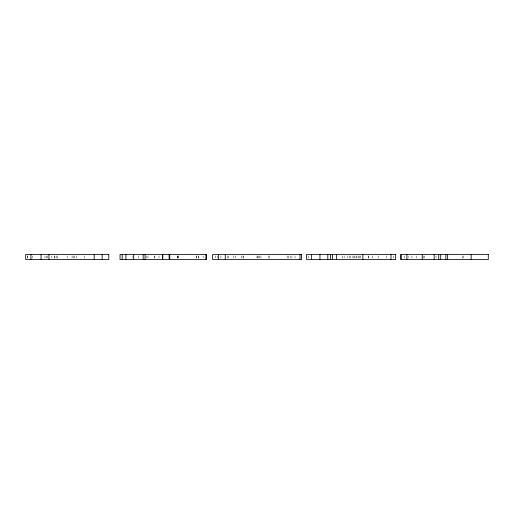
<?xml version="1.0" encoding="UTF-8"?>
<svg xmlns="http://www.w3.org/2000/svg" width="514" height="514" viewBox="0 0 514 514"><rect width="100%" height="100%" fill="white"/><g stroke="black" fill="none" stroke-linecap="round" stroke-linejoin="round"><path stroke-width="0.39" stroke-dasharray="2.57 1.93" d="M463.287 255.921L463.287 258.079M462.516 255.921L462.516 258.079M436.026 255.921L436.026 258.079M424.5 255.921L424.5 258.079M423.658 255.921L423.658 258.079M416.822 255.921L416.822 258.079M411.952 255.921L411.952 258.079M408.11 255.921L408.11 258.079M404.64 255.921L404.64 258.079M393.306 255.921L393.306 258.079M386.56 255.921L386.56 258.079M378.413 255.921L378.413 258.079M372.605 255.921L372.605 258.079M368.763 255.921L368.763 258.079M368.666 255.921L368.666 258.079M360.802 255.921L360.802 258.079M359.209 255.921L359.209 258.079M358.271 255.921L358.271 258.079M356.96 255.921L356.96 258.079M356.112 255.921L356.112 258.079M354.898 255.921L354.898 258.079M353.96 255.921L353.96 258.079M352.932 255.921L352.932 258.079M350.773 255.921L350.773 258.079M349.276 255.921L349.276 258.079M347.682 255.921L347.682 258.079M344.123 255.921L344.123 258.079M342.247 255.921L342.247 258.079M308.805 255.921L308.805 258.079M295.036 255.921L295.036 258.079M291.946 255.921L291.946 258.079M290.159 255.921L290.159 258.079M288.521 255.921L288.521 258.079M287.165 255.921L287.165 258.079M269.529 255.921L269.529 258.079M268.803 255.921L268.803 258.079M260.932 255.921L260.932 258.079M259.249 255.921L259.249 258.079M258.593 255.921L258.593 258.079M257.283 255.921L257.283 258.079M257 255.921L257 258.079M243.231 255.921L243.231 258.079M243.038 255.921L243.038 258.079M241.259 255.921L241.259 258.079M235.264 255.921L235.264 258.079M233.395 255.921L233.395 258.079M228.518 255.921L228.518 258.079M227.207 255.921L227.207 258.079M220.93 255.921L220.93 258.079M217.281 255.921L217.281 258.079M215.405 255.921L215.405 258.079M203.133 255.921L203.133 258.079M198.635 255.921L198.635 258.079M198.545 255.921L198.545 258.079M196.766 255.921L196.766 258.079M196.573 255.921L196.573 258.079M178.21 255.921L178.21 258.079M178.024 255.921L178.024 258.079M177.555 255.921L177.555 258.079M177.279 255.921L177.279 258.079M159.006 255.921L159.006 258.079M154.887 255.921L154.887 258.079M154.303 255.921L154.322 258.079M147.955 255.921L147.955 258.079M146.362 255.921L146.362 258.079M138.677 255.921L138.677 258.079M132.965 255.921L132.965 258.079M84.251 255.921L84.251 258.079M76.477 255.921L76.477 258.079M74.601 255.921L74.601 258.079M73.386 255.921L73.386 258.079M72.069 255.921L72.069 258.079M67.668 255.921L67.668 258.079M57.362 255.921L57.362 258.079M56.617 255.921L56.617 258.079M54.927 255.921L54.927 258.079M54.555 255.921L54.555 258.079M51.837 255.921L51.837 258.079M47.622 255.921L47.622 258.079M46.684 255.921L46.684 258.079M45.001 255.921L45.001 258.079M32.819 255.921L32.819 258.079M27.762 255.921L27.762 258.079M27.576 255.921L27.576 258.079"/><path stroke-width="0.77" d="M471.158 254.481L471.158 259.519M447.643 254.481L447.643 259.519M445.863 254.481L445.863 259.519M440.71 254.481L440.71 259.519M438.744 254.481L438.744 259.519M434.15 254.481L434.15 259.519M422.251 254.481L422.251 259.519M406.889 254.481L406.889 259.519M400.991 254.481L400.991 259.519M390.968 254.481L390.968 259.519M362.858 254.481L362.858 259.519M336.631 254.481L336.631 259.519M332.507 254.481L332.507 259.519M330.63 254.481L330.63 259.519M327.823 254.481L327.823 259.519M319.952 254.481L319.952 259.519M311.523 254.481L311.523 259.519M300.003 254.481L300.003 259.519M225.241 254.481L225.241 259.519M218.591 254.481L218.591 259.519M206.037 254.481L206.037 259.519M169.781 254.481L169.781 259.519M162.758 254.481L162.758 259.519M162.662 254.481L162.662 259.519M145.051 254.481L145.051 259.519M143.175 254.481L143.175 259.519M133.717 254.481L133.717 259.519M125.936 254.481L125.936 259.519M122.191 254.481L122.191 259.519M102.145 254.481L102.145 259.519M94.184 254.481L94.184 259.519M48.933 254.481L48.933 259.519M41.062 254.481L41.062 259.519M30.949 254.481L30.949 259.519M108.795 254.481L25.7 254.481L25.7 259.519L108.795 259.519L108.795 254.481M169.125 254.481L120.038 254.481L120.038 259.519L169.125 259.519L169.125 254.481M206.223 254.481L169.498 254.481L169.498 259.519L206.223 259.519L206.223 254.481M301.5 254.481L212.597 254.481L212.597 259.519L301.5 259.519L301.5 254.481M395.645 254.481L306.556 254.481L306.556 259.519L395.645 259.519L395.645 254.481M488.3 254.481L400.894 254.481L400.894 259.519L488.3 259.519L488.3 254.481"/></g></svg>
